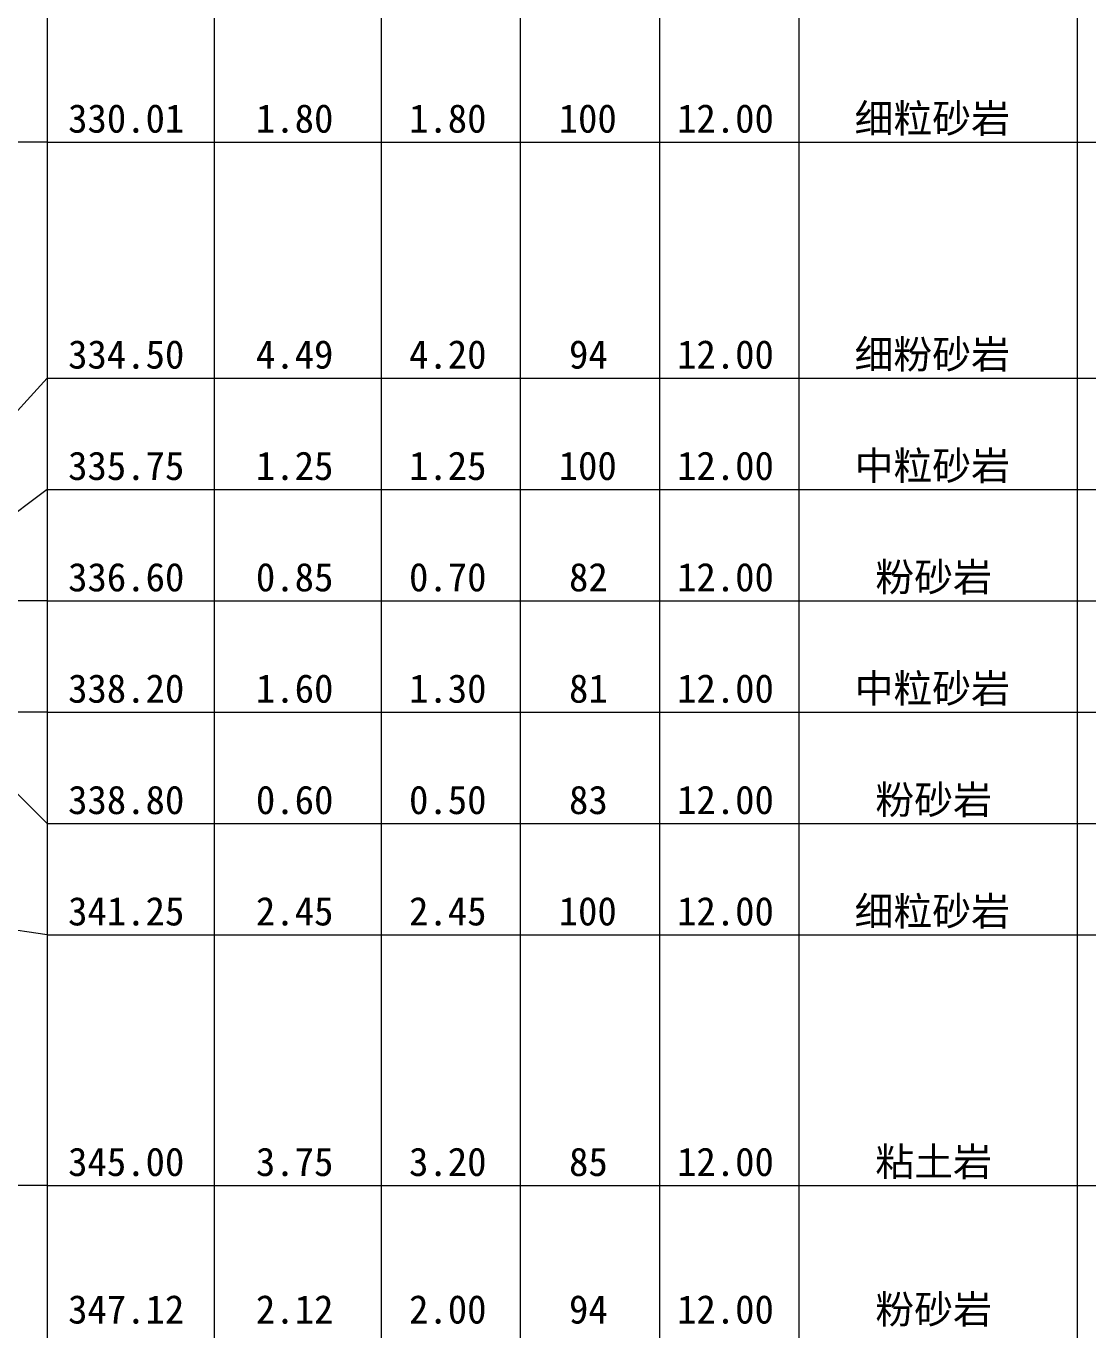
# Model space of a CAD drawing. Header units: inches. Extents: x -27 to 109, y -598 to 26.
# Drawn here: x 20.78 to 36.04, y -346.18 to -327.45 of the extents above; entities that cross this region are included whole.
import ezdxf

# ---------------------------------------------------------------- set-up
doc = ezdxf.new("R2010")
doc.units = ezdxf.units.IN
doc.header["$MEASUREMENT"] = 0
doc.layers.get('0').update_dxf_attribs({"lineweight": 0})
doc.styles.add('宋体', font='')
doc.styles.get('宋体').set_extended_font_data('宋体')

msp = doc.modelspace()

# ---------------------------------------------------------------- linework, layer by layer
at = {"linetype": 'Continuous', "lineweight": 15}
for p, q in [((21.082, 0.896), (21.082, -567.184)), ((23.482, 0.896), (23.482, -567.184)), ((25.882, 0.896), (25.882, -567.184)), ((27.882, 0.896), (27.882, -567.184)), ((29.882, 0.896), (29.882, -567.184)), ((31.882, 0.896), (31.882, -567.184)), ((35.882, 0.896), (35.882, -567.184)), ((21.082, -329.114), (20.082, -329.114)), ((21.082, -329.114), (23.482, -329.114)), ((23.482, -329.114), (25.882, -329.114)), ((25.882, -329.114), (27.882, -329.114)), ((27.882, -329.114), (29.882, -329.114)), ((29.882, -329.114), (31.882, -329.114)), ((31.882, -329.114), (35.882, -329.114)), ((35.882, -329.114), (65.882, -329.114)), ((21.082, -332.504), (20.082, -333.604)), ((21.082, -332.504), (23.482, -332.504)), ((23.482, -332.504), (25.882, -332.504)), ((25.882, -332.504), (27.882, -332.504)), ((27.882, -332.504), (29.882, -332.504)), ((29.882, -332.504), (31.882, -332.504)), ((31.882, -332.504), (35.882, -332.504)), ((35.882, -332.504), (65.882, -332.504)), ((21.082, -334.104), (20.082, -334.854)), ((21.082, -334.104), (23.482, -334.104)), ((23.482, -334.104), (25.882, -334.104)), ((25.882, -334.104), (27.882, -334.104)), ((27.882, -334.104), (29.882, -334.104)), ((29.882, -334.104), (31.882, -334.104)), ((31.882, -334.104), (35.882, -334.104)), ((35.882, -334.104), (65.882, -334.104)), ((21.082, -335.704), (20.082, -335.704)), ((21.082, -335.704), (23.482, -335.704)), ((23.482, -335.704), (25.882, -335.704)), ((25.882, -335.704), (27.882, -335.704)), ((27.882, -335.704), (29.882, -335.704)), ((29.882, -335.704), (31.882, -335.704)), ((31.882, -335.704), (35.882, -335.704)), ((35.882, -335.704), (65.882, -335.704)), ((21.082, -337.304), (20.082, -337.304)), ((21.082, -337.304), (23.482, -337.304)), ((23.482, -337.304), (25.882, -337.304)), ((25.882, -337.304), (27.882, -337.304)), ((27.882, -337.304), (29.882, -337.304)), ((29.882, -337.304), (31.882, -337.304)), ((31.882, -337.304), (35.882, -337.304)), ((35.882, -337.304), (65.882, -337.304)), ((21.082, -338.904), (20.082, -337.904)), ((21.082, -338.904), (23.482, -338.904)), ((23.482, -338.904), (25.882, -338.904)), ((25.882, -338.904), (27.882, -338.904)), ((27.882, -338.904), (29.882, -338.904)), ((29.882, -338.904), (31.882, -338.904)), ((31.882, -338.904), (35.882, -338.904)), ((35.882, -338.904), (65.882, -338.904)), ((21.082, -340.504), (20.082, -340.354)), ((21.082, -340.504), (23.482, -340.504)), ((23.482, -340.504), (25.882, -340.504)), ((25.882, -340.504), (27.882, -340.504)), ((27.882, -340.504), (29.882, -340.504)), ((29.882, -340.504), (31.882, -340.504)), ((31.882, -340.504), (35.882, -340.504)), ((35.882, -340.504), (65.882, -340.504)), ((21.082, -344.104), (20.082, -344.104)), ((21.082, -344.104), (23.482, -344.104)), ((23.482, -344.104), (25.882, -344.104)), ((25.882, -344.104), (27.882, -344.104)), ((27.882, -344.104), (29.882, -344.104)), ((29.882, -344.104), (31.882, -344.104)), ((31.882, -344.104), (35.882, -344.104)), ((35.882, -344.104), (65.882, -344.104))]:
    msp.add_line(p, q, dxfattribs=at)

# ---------------------------------------------------------------- texts
at = {"style": '宋体'}
for s, p in [('330.01', (21.384, -328.977)), ('1.80', (24.083, -328.977)), ('1.80', (26.283, -328.977)), ('100', (28.433, -328.977)), ('12.00', (30.134, -328.977)), ('细粒砂岩', (32.685, -328.977)), ('细粉砂岩', (32.685, -332.367)), ('334.50', (21.384, -332.367)), ('4.49', (24.083, -332.367)), ('4.20', (26.283, -332.367)), ('94', (28.582, -332.367)), ('12.00', (30.134, -332.367)), ('335.75', (21.384, -333.967)), ('1.25', (24.083, -333.967)), ('1.25', (26.283, -333.967)), ('100', (28.433, -333.967)), ('12.00', (30.134, -333.967)), ('中粒砂岩', (32.685, -333.967)), ('粉砂岩', (32.984, -335.567)), ('336.60', (21.384, -335.567)), ('0.85', (24.083, -335.567)), ('0.70', (26.283, -335.567)), ('82', (28.582, -335.567)), ('12.00', (30.134, -335.567)), ('338.20', (21.384, -337.167)), ('1.60', (24.083, -337.167)), ('1.30', (26.283, -337.167)), ('81', (28.582, -337.167)), ('12.00', (30.134, -337.167)), ('中粒砂岩', (32.685, -337.167)), ('粉砂岩', (32.984, -338.767)), ('338.80', (21.384, -338.767)), ('0.60', (24.083, -338.767)), ('0.50', (26.283, -338.767)), ('83', (28.582, -338.767)), ('12.00', (30.134, -338.767)), ('341.25', (21.384, -340.367)), ('2.45', (24.083, -340.367)), ('2.45', (26.283, -340.367)), ('100', (28.433, -340.367)), ('12.00', (30.134, -340.367)), ('细粒砂岩', (32.685, -340.367)), ('粘土岩', (32.984, -343.967)), ('345.00', (21.384, -343.967)), ('3.75', (24.083, -343.967)), ('3.20', (26.283, -343.967)), ('85', (28.582, -343.967)), ('12.00', (30.134, -343.967)), ('粉砂岩', (32.984, -346.087)), ('347.12', (21.384, -346.087)), ('2.12', (24.083, -346.087)), ('2.00', (26.283, -346.087)), ('94', (28.582, -346.087)), ('12.00', (30.134, -346.087))]:
    msp.add_text(s, height=0.4092, dxfattribs=at).set_placement(p)

doc.saveas('drawing.dxf')
